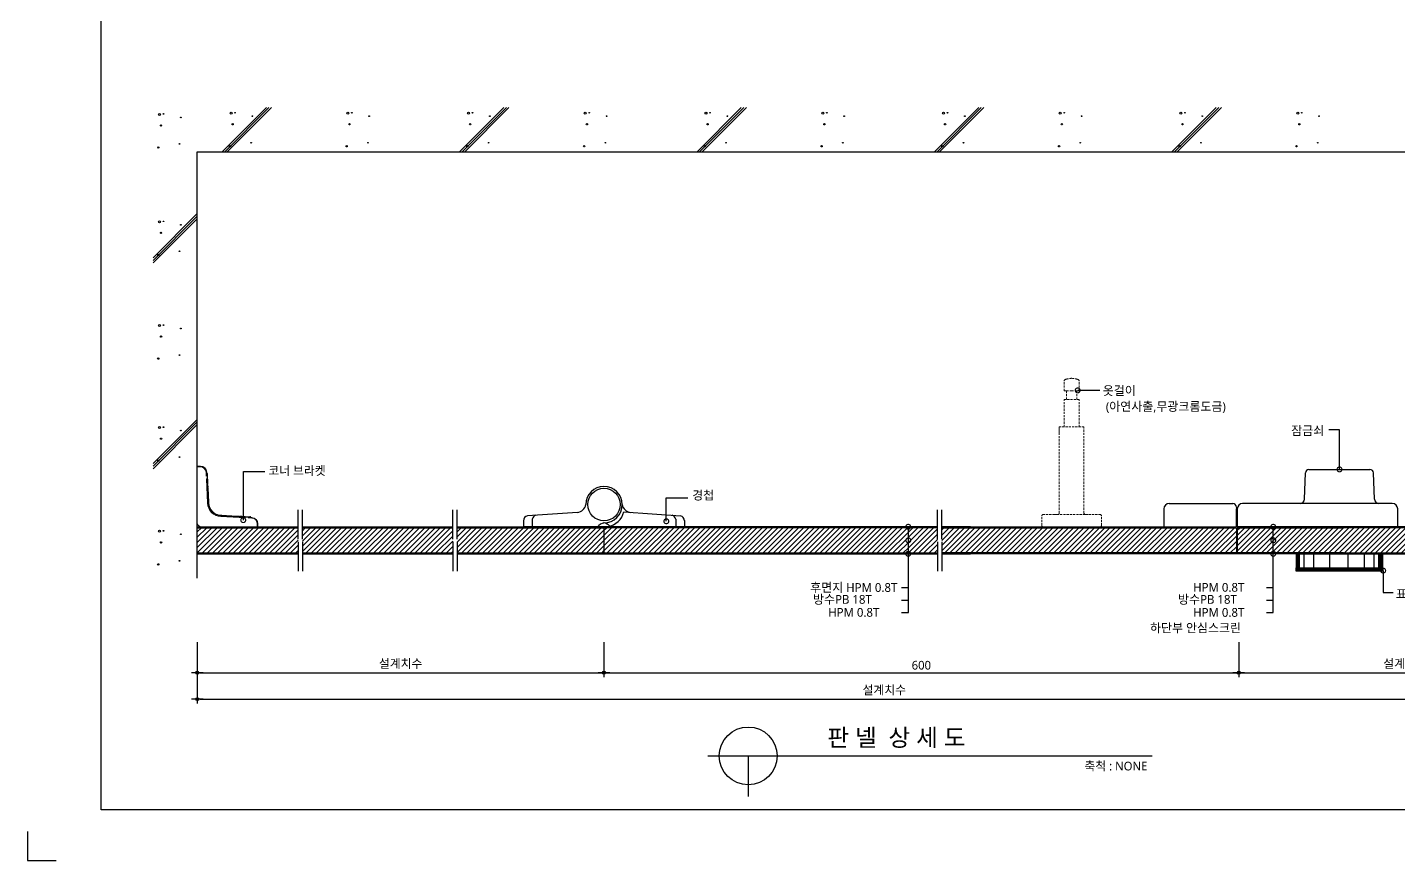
# Model space of a CAD drawing. Extents: x -256 to 8104, y -176 to 5714.
# Drawn here: x -256 to 4488, y -176 to 2705 of the extents above; entities that cross this region are included whole.
import ezdxf
from ezdxf.enums import TextEntityAlignment as Align

# ---------------------------------------------------------------- set-up
doc = ezdxf.new("R2010")
doc.units = 0
doc.header["$LTSCALE"] = 30
doc.linetypes.add('HIDDEN', pattern=[0.375, 0.25, -0.125])
doc.layers.get('0').update_dxf_attribs({"linetype": 'CONTINUOUS'})
doc.layers.get('DEFPOINTS').update_dxf_attribs({"linetype": 'CONTINUOUS'})
for name, color, linetype in [('02---제품선', 4, 'CONTINUOUS'), ('C', 2, 'CONTINUOUS'), ('DIM', 7, 'CONTINUOUS'), ('HID', 9, 'HIDDEN'), ('TIT', 3, 'CONTINUOUS'), ('경첩', 4, 'CONTINUOUS'), ('문자', 3, 'CONTINUOUS'), ('부자재', 4, 'CONTINUOUS'), ('잠금쇠(회전형)', 4, 'CONTINUOUS'), ('치수', 1, 'CONTINUOUS'), ('판넬', 2, 'CONTINUOUS'), ('해치', 8, 'CONTINUOUS')]:
    doc.layers.add(name, color=color, linetype=linetype)
doc.styles.add('돋움', font='malgun.ttf')
doc.dimstyles.new('10', dxfattribs={"dimscale": 10, "dimtxt": 3, "dimasz": 1, "dimexe": 1.5, "dimexo": 2, "dimgap": 1, "dimtad": 1, "dimdec": 0, "dimlunit": 6, "dimtxsty": '돋움', "dimblk": 'DIMDOT', "dimcen": -1, "dimdle": 1.5, "dimclrt": 3, "dimazin": 3, "dimtfac": 1, "dimtdec": 0, "dimtix": 1, "dimtmove": 2, "dimatfit": 3, "dimldrblk": 'DIMDOT', "dimarcsym": 0})

# ---------------------------------------------------------------- blocks, each defined once
blk = doc.blocks.new('DIMDOT')
at = {"linetype": 'Continuous'}
blk.add_line((-2, 0), (2, 0), dxfattribs=at)
for radius in [0.5, 0.25]:
    blk.add_circle((0, 0), radius, dxfattribs=at)
blk = doc.blocks.new('*D26')
at = {"layer": 'DEFPOINTS', "color": 0}
for p in [(8653.4, 775.5), (10060.5, 775.5), (10060.5, 649.8)]:
    blk.add_point(p, dxfattribs=at)
at = {"layer": 'DIM', "color": 0, "lineweight": -2, "ltscale": 10}
for p, q in [((8653.4, 755.5), (8653.4, 634.8)), ((10060.5, 755.5), (10060.5, 634.8)), ((8663.4, 649.8), (10050.5, 649.8))]:
    blk.add_line(p, q, dxfattribs=at)
at = {"layer": 'DIM', "color": 0, "lineweight": -2, "xscale": 10, "yscale": 10, "zscale": 10, "rotation": 180}
blk.add_blockref('DIMDOT', (8653.4, 649.8), dxfattribs=at)
at = {"layer": 'DIM', "color": 0, "lineweight": -2, "xscale": 10, "yscale": 10, "zscale": 10}
blk.add_blockref('DIMDOT', (10060.5, 649.8), dxfattribs=at)
at = {"layer": 'DIM', "color": 3, "insert": (9357, 679.5), "char_height": 30, "attachment_point": 5, "style": '돋움'}
blk.add_mtext('설계치수', dxfattribs=at)
blk = doc.blocks.new('*D27')
at = {"layer": 'DEFPOINTS', "color": 0}
for p in [(8653.4, 775.5), (13407.3, 775.5), (13407.3, 558.3)]:
    blk.add_point(p, dxfattribs=at)
at = {"layer": 'DIM', "color": 0, "lineweight": -2, "ltscale": 10}
for p, q in [((8653.4, 755.5), (8653.4, 543.3)), ((13407.3, 755.5), (13407.3, 543.3)), ((8663.4, 558.3), (13397.3, 558.3))]:
    blk.add_line(p, q, dxfattribs=at)
at = {"layer": 'DIM', "color": 0, "lineweight": -2, "xscale": 10, "yscale": 10, "zscale": 10, "rotation": 180}
blk.add_blockref('DIMDOT', (8653.4, 558.3), dxfattribs=at)
at = {"layer": 'DIM', "color": 0, "lineweight": -2, "xscale": 10, "yscale": 10, "zscale": 10}
blk.add_blockref('DIMDOT', (13407.3, 558.3), dxfattribs=at)
at = {"layer": 'DIM', "color": 3, "insert": (11030.4, 588), "char_height": 30, "attachment_point": 5, "style": '돋움'}
blk.add_mtext('설계치수', dxfattribs=at)
blk = doc.blocks.new('_DOTSMALL')
at = {"color": 0, "linetype": 'ByBlock', "const_width": 0.5}
blk.add_lwpolyline([(-0.0625, 0, 1), (0.0625, 0, 1)], format="xyb", close=True, dxfattribs=at)
blk = doc.blocks.new('A$C63EC304E')
at = {"layer": '치수', "color": 1, "xscale": 2.5, "yscale": 2.5, "zscale": 2.5, "rotation": 234.3098741996962}
blk.add_blockref('_DOTSMALL', (0.31, 0.31), dxfattribs=at)
blk = doc.blocks.new('A$C2BC9653E')
at = {"layer": '치수', "xscale": 0.3333333333333333, "yscale": 0.3333333333333333, "zscale": 0.3333333333333333}
blk.add_blockref('A$C63EC304E', (0, 0), dxfattribs=at)
blk = doc.blocks.new('A$C7FC71301')
at = {"layer": '치수', "rotation": 180}
blk.add_blockref('A$C2BC9653E', (0.21, 0.21), dxfattribs=at)
blk = doc.blocks.new('A$C4A20372B')
at = {"layer": '치수'}
blk.add_blockref('A$C7FC71301', (0, 0), dxfattribs=at)
blk = doc.blocks.new('A$C566469F5')
at = {"layer": '치수'}
blk.add_blockref('A$C4A20372B', (0, 0), dxfattribs=at)
blk = doc.blocks.new('A$C7E317CD4')
at = {"layer": '해치', "xscale": 2, "yscale": 2, "zscale": 2}
blk.add_blockref('A$C566469F5', (0, 0), dxfattribs=at)
blk = doc.blocks.new('A$C601D7F27')
at = {"layer": '치수'}
blk.add_blockref('A$C7E317CD4', (0, 0), dxfattribs=at)
blk = doc.blocks.new('A$C38802C08')
at = {"layer": '치수'}
blk.add_blockref('A$C601D7F27', (0, 0), dxfattribs=at)
blk = doc.blocks.new('*D28')
at = {"layer": 'DEFPOINTS', "color": 0}
for p in [(12256.5, 775.5), (13407.3, 775.5), (13407.3, 649.8)]:
    blk.add_point(p, dxfattribs=at)
at = {"layer": 'DIM', "color": 0, "lineweight": -2, "ltscale": 10}
for p, q in [((12256.5, 755.5), (12256.5, 634.8)), ((13407.3, 755.5), (13407.3, 634.8)), ((12266.5, 649.8), (13397.3, 649.8))]:
    blk.add_line(p, q, dxfattribs=at)
at = {"layer": 'DIM', "color": 0, "lineweight": -2, "xscale": 10, "yscale": 10, "zscale": 10, "rotation": 180}
blk.add_blockref('DIMDOT', (12256.5, 649.8), dxfattribs=at)
at = {"layer": 'DIM', "color": 0, "lineweight": -2, "xscale": 10, "yscale": 10, "zscale": 10}
blk.add_blockref('DIMDOT', (13407.3, 649.8), dxfattribs=at)
at = {"layer": 'DIM', "color": 3, "insert": (12831.9, 679.5), "char_height": 30, "attachment_point": 5, "style": '돋움'}
blk.add_mtext('설계치수', dxfattribs=at)
blk = doc.blocks.new('*D29')
at = {"layer": 'DEFPOINTS', "color": 0}
for p in [(10060.5, 775.5), (12256.5, 775.5), (12256.5, 649.8)]:
    blk.add_point(p, dxfattribs=at)
at = {"layer": 'DIM', "color": 0, "lineweight": -2, "ltscale": 10}
for p, q in [((10060.5, 755.5), (10060.5, 634.8)), ((12256.5, 755.5), (12256.5, 634.8)), ((10070.5, 649.8), (12246.5, 649.8))]:
    blk.add_line(p, q, dxfattribs=at)
at = {"layer": 'DIM', "color": 0, "lineweight": -2, "xscale": 10, "yscale": 10, "zscale": 10, "rotation": 180}
blk.add_blockref('DIMDOT', (10060.5, 649.8), dxfattribs=at)
at = {"layer": 'DIM', "color": 0, "lineweight": -2, "xscale": 10, "yscale": 10, "zscale": 10}
blk.add_blockref('DIMDOT', (12256.5, 649.8), dxfattribs=at)
at = {"layer": 'DIM', "color": 3, "insert": (11158.5, 675.3), "char_height": 30, "attachment_point": 5, "style": '돋움'}
blk.add_mtext('600', dxfattribs=at)
blk = doc.blocks.new('A$C06B31977')
for p, q in [((1.26, 11.06), (1.26, 21.17)), ((1.26, 10.11), (1.26, 0))]:
    blk.add_line(p, q)
blk = doc.blocks.new('AURA_01', base_point=(8321.5, 175.8))
at = {"layer": '해치', "transparency": 33554687}
h = blk.add_hatch(dxfattribs=at)
h.set_pattern_fill('ANSI31', color=256, scale=4, style=0)
h.paths.add_polyline_path([(9002.4, 1102.5), (9002.4, 1112), (9002.4, 1150.8), (8653.4, 1150.8), (8653.4, 1064.1), (9002.4, 1064.1)])
h.paths.add_polyline_path([(9017.1, 1102.5), (9017.1, 1112), (9017.1, 1150.8), (9537.5, 1150.8), (9537.5, 1102.5), (9537.5, 1064.1), (9017.1, 1064.1)])
at = {"layer": '해치'}
h = blk.add_hatch(dxfattribs=at)
h.set_pattern_fill('ANSI31', color=256, scale=4)
h.paths.add_polyline_path([(10060.5, 1064.1), (10060.5, 1150.8), (9552.1, 1150.8), (9552.1, 1064.1)])
at = {"layer": '해치', "transparency": 33554687}
h = blk.add_hatch(dxfattribs=at)
h.set_pattern_fill('ANSI31', color=256, scale=4)
h.paths.add_polyline_path([(10060.5, 1150.8), (10060.5, 1064.1), (11113.5, 1064.1), (11113.5, 1105.4, -0.610943), (11111.8, 1108.7, -0.241509), (11113.5, 1109.6), (11113.5, 1150.8)])
h = blk.add_hatch(dxfattribs=at)
h.set_pattern_fill('ANSI31', color=256, scale=4)
h.paths.add_polyline_path([(11214.2, 1150.8), (11113.5, 1150.8), (11113.5, 1109.6, -0.610943), (11115.2, 1106.3, -0.241509), (11113.5, 1105.4), (11113.5, 1064.1), (11214.2, 1064.1)])
h = blk.add_hatch(dxfattribs=at)
h.set_pattern_fill('ANSI31', color=256, scale=4)
h.paths.add_polyline_path([(12248.5, 1064.1), (12248.5, 1150.8), (11328.4, 1150.8), (11228.8, 1150.8), (11228.8, 1112), (11228.8, 1102.5), (11228.8, 1064.1), (11328.4, 1064.1)])
h = blk.add_hatch(dxfattribs=at)
h.set_pattern_fill('ANSI31', color=256, scale=4, style=0)
h.paths.add_polyline_path([(13023.4, 1102.5), (13023.4, 1112), (13023.4, 1150.8), (13407.3, 1150.8), (13407.3, 1064.1), (13023.4, 1064.1)])
edge = h.paths.add_edge_path()
edge.add_line((13008.8, 1102.5), (13008.8, 1112))
edge.add_line((13008.8, 1112), (13008.8, 1150.8))
edge.add_line((13008.8, 1150.8), (12376.3, 1150.8))
edge.add_line((12376.3, 1150.8), (12376.3, 1109.6))
edge.add_arc((12376.3, 1107.5), 2.08, -35.6901, 90, ccw=False)
edge.add_arc((12376.3, 1107.5), 2.08, 270, 324.3099, ccw=False)
edge.add_line((12376.3, 1105.4), (12376.3, 1064.1))
edge.add_line((12376.3, 1064.1), (13008.8, 1064.1))
edge.add_line((13008.8, 1064.1), (13008.8, 1102.5))
h.paths.add_polyline_path([(12251.5, 1150.8), (12251.5, 1064.1), (12376.3, 1064.1), (12376.3, 1105.4, -0.610943), (12374.6, 1108.7, -0.241509), (12376.3, 1109.6), (12376.3, 1150.8)])
h.paths.add_polyline_path([(13825, 1150.8), (13407.3, 1150.8), (13407.3, 1064.1), (13825, 1064.1)])
for p, q in [((8653.4, 2451.2), (13825, 2451.2)), ((8653.4, 976.2), (8653.4, 2451.2))]:
    blk.add_line(p, q)
at = {"color": 2}
for p, q in [((10060.5, 1154.1), (10060.5, 1060.8)), ((12248.5, 1150.8), (12248.5, 1064.1)), ((12251.5, 1150.8), (12251.5, 1064.1)), ((8065.6, 100), (8065.6, 0)), ((8065.6, 100), (8065.6, 0)), ((8065.6, 100), (8065.6, 0)), ((8065.6, 100), (8065.6, 0)), ((8065.6, 0), (8165.6, 0))]:
    blk.add_line(p, q, dxfattribs=at)
for points in [[(8320.8, 5714.2), (15573.1, 5714.2), (15573.1, 175.8), (8320.8, 175.8)], [(8320.8, 5714.2), (15573.1, 5714.2), (15573.1, 175.8), (8320.8, 175.8)], [(8320.8, 5714.2), (16302.7, 5714.2), (16302.7, 175.8), (8320.8, 175.8)]]:
    blk.add_lwpolyline(points, close=True, dxfattribs=at)
at = {"layer": '02---제품선'}
for p, q in [((12484.1, 1249.3), (12487.3, 1340.7)), ((12499.7, 1352.6), (12710.3, 1352.6)), ((12725.9, 1249.3), (12722.7, 1340.7)), ((12015.8, 1234.8), (12236, 1234.8)), ((12456.2, 1234.8), (12270.1, 1234.8)), ((12469.2, 1234.8), (12456.2, 1234.8)), ((12740.9, 1234.8), (12469.2, 1234.8)), ((12788, 1234.8), (12740.9, 1234.8)), ((11997.2, 1216.2), (11997.2, 1154.1)), ((12248.5, 1222.4), (12248.5, 1154.1)), ((12248.5, 1154.1), (12248.5, 1216.2)), ((12251.5, 1216.2), (12251.5, 1154.1)), ((12806.6, 1154.1), (12806.6, 1216.2)), ((11997.2, 1154.1), (12248.5, 1154.1)), ((12806.6, 1154.1), (12251.5, 1154.1))]:
    blk.add_line(p, q, dxfattribs=at)
for centre, radius, start, end in [((12499.7, 1340.2), 12.4, 90, 178), ((12710.3, 1340.2), 12.4, 2, 90), ((12015.8, 1216.2), 18.6, 90, 180), ((12236, 1222.4), 12.4, 0, 90), ((12270.1, 1216.2), 18.6, 90, 180), ((12469.2, 1249.8), 15, 270, 358), ((12740.9, 1249.8), 15, 182, 270), ((12788, 1216.2), 18.6, 0, 90)]:
    blk.add_arc(centre, radius, start, end, dxfattribs=at)
at = {"layer": 'C'}
for p, q in [((8653.4, 1150.8), (9002.4, 1150.8)), ((9017.1, 1150.8), (9537.5, 1150.8)), ((9552.1, 1150.8), (10060.5, 1150.8)), ((11214.2, 1150.8), (10060.5, 1150.8)), ((11228.8, 1150.8), (12248.5, 1150.8)), ((11328.4, 1150.8), (11228.8, 1150.8)), ((12251.5, 1150.8), (12618.5, 1150.8)), ((13008.8, 1150.8), (12618.5, 1150.8)), ((8653.4, 1064.1), (9002.4, 1064.1)), ((9017.1, 1064.1), (9537.5, 1064.1)), ((9552.1, 1064.1), (10076.7, 1064.1)), ((10060.5, 1064.1), (11214.2, 1064.1)), ((12248.5, 1064.1), (11228.8, 1064.1)), ((11228.8, 1064.1), (11328.4, 1064.1)), ((12618.5, 1064.1), (12251.5, 1064.1)), ((12618.5, 1064.1), (13008.8, 1064.1))]:
    blk.add_line(p, q, dxfattribs=at)
at = {"layer": 'HID', "lineweight": 15}
for p, q in [((11652.6, 1624.3), (11652.6, 1659.8)), ((11652.6, 1624.3), (11660.5, 1624.3)), ((11660.5, 1624.3), (11678.5, 1624.3)), ((11660.5, 1624.3), (11660.5, 1594.5)), ((11696.6, 1624.3), (11678.5, 1624.3)), ((11704.5, 1624.3), (11696.6, 1624.3)), ((11696.6, 1624.3), (11696.6, 1594.5)), ((11704.5, 1624.3), (11704.5, 1659.8)), ((11652.6, 1499.4), (11652.6, 1594.5)), ((11704.5, 1594.5), (11652.6, 1594.5)), ((11704.5, 1499.4), (11704.5, 1594.5)), ((11721.2, 1499.4), (11635.8, 1499.4)), ((11635.8, 1475.7), (11635.8, 1499.4)), ((11635.8, 1201.8), (11635.8, 1499.4)), ((11721.2, 1201.8), (11721.2, 1499.4)), ((11575.3, 1159.1), (11575.3, 1191.8)), ((11630.8, 1196.8), (11580.3, 1196.8)), ((11736.2, 1196.8), (11620.8, 1196.8)), ((11726.2, 1196.8), (11776.7, 1196.8)), ((11781.7, 1159.1), (11781.7, 1191.8)), ((11776.7, 1154.1), (11580.3, 1154.1)), ((12330.1, 1154.1), (12361.8, 1154.1)), ((12361.8, 1154.1), (12551.8, 1154.1))]:
    blk.add_line(p, q, dxfattribs=at)
for centre, radius, start, end in [((11661.3, 1654.6), 10.2, 101.3021, 148.9655), ((11683.5, 1582.4), 85.6, 93.3455, 106.4545), ((11673.5, 1582.4), 85.6, 73.5455, 86.6545), ((11695.8, 1654.6), 10.2, 31.0345, 78.6979), ((11580.3, 1191.8), 5, 90, 180), ((11630.8, 1201.8), 5, 270, 0), ((11726.2, 1201.8), 5, 180, 270), ((11776.7, 1191.8), 5, 0, 90), ((11580.3, 1159.1), 5, 180, 270), ((11776.7, 1159.1), 5, 270, 0)]:
    blk.add_arc(centre, radius, start, end, dxfattribs=at)
at = {"layer": 'TIT', "color": 7}
for p, q in [((10419.5, 361.9), (11957.3, 361.9)), ((10559.5, 361.9), (10559.5, 221.9))]:
    blk.add_line(p, q, dxfattribs=at)
blk.add_circle((10559.5, 361.9), 100, dxfattribs=at)
at = {"layer": '경첩', "color": 4, "linetype": 'Continuous', "lineweight": 15}
for p, q in [((8653.4, 1364.1), (8664, 1364.1)), ((8653.4, 1361.8), (8653.4, 1364.1)), ((8653.4, 1341.7), (8653.4, 1361.8)), ((8664, 1361.8), (8653.4, 1361.8)), ((8653.4, 1338.5), (8653.4, 1340.8)), ((8653.4, 1338.5), (8653.4, 1168.1)), ((8664, 1361.8), (8664, 1364.1)), ((8684.3, 1329.6), (8683.6, 1343.1)), ((8685.9, 1343.2), (8687, 1319.9)), ((8687.7, 1338.6), (8686.2, 1337.1)), ((8688.8, 1333.1), (8686.5, 1330.8)), ((8688.8, 1333.1), (8690, 1307.8)), ((8688.7, 1236.1), (8684.7, 1319.8)), ((8687, 1319.9), (8691, 1236.2)), ((8690, 1307.8), (8687.7, 1305.6)), ((8690.3, 1301.5), (8688, 1299.3)), ((8690.4, 1298.4), (8688.2, 1296.2)), ((8690.7, 1292.1), (8688.5, 1289.9)), ((8690.8, 1288.9), (8688.6, 1286.7)), ((8690.4, 1298.4), (8690.7, 1292.1)), ((8690.8, 1288.9), (8692.1, 1262.2)), ((8692.1, 1262.2), (8689.9, 1259.9)), ((8692.1, 1262.1), (8689.9, 1259.8)), ((8692.3, 1258.1), (8690.1, 1255.9)), ((8692.4, 1255.9), (8690.2, 1253.7)), ((8692.8, 1247.3), (8690.6, 1245.1)), ((8692.8, 1246.4), (8690.6, 1244.2)), ((8693, 1243.2), (8690.8, 1241)), ((8693, 1242.3), (8690.8, 1240.1)), ((8693.5, 1233.8), (8691.4, 1231.7)), ((8692.1, 1262.1), (8692.3, 1258.1)), ((8692.4, 1255.9), (8692.8, 1247.3)), ((8692.8, 1247.3), (8692.8, 1246.4)), ((8692.8, 1246.4), (8693, 1243.2)), ((8693, 1243.2), (8693, 1242.3)), ((8693, 1242.3), (8693.3, 1236.3)), ((8693.8, 1231.7), (8691.8, 1229.7)), ((8694.4, 1228.3), (8692.5, 1226.3)), ((8692.6, 1226.3), (8694.5, 1228.2)), ((8695.9, 1223.4), (8694.1, 1221.6)), ((8697.4, 1219.6), (8695.7, 1217.9)), ((8698.5, 1217.4), (8696.8, 1215.7)), ((8701, 1213.3), (8699.3, 1211.6)), ((8702.4, 1211.4), (8700.7, 1209.7)), ((8712.6, 1201.8), (8710.9, 1200.1)), ((8714.6, 1200.5), (8712.9, 1198.8)), ((8718.9, 1198.2), (8717.1, 1196.4)), ((8721.2, 1197.2), (8719.4, 1195.4)), ((8726.1, 1195.5), (8724.2, 1193.6)), ((8819.1, 1185.5), (8735.3, 1189.4)), ((8735.4, 1191.7), (8819.2, 1187.8)), ((8735.5, 1194.1), (8737.8, 1194)), ((8735.5, 1194.1), (8791.3, 1191.4)), ((8737.8, 1194), (8735.5, 1191.7)), ((8791.3, 1191.4), (8789.1, 1189.2)), ((8797.6, 1191.1), (8795.4, 1188.9)), ((8800.8, 1191), (8798.6, 1188.8)), ((8807.1, 1190.7), (8804.9, 1188.5)), ((8807.1, 1190.7), (8837.1, 1189.3)), ((8819.2, 1187.8), (8842.5, 1186.7)), ((8837.9, 1188.5), (8836.4, 1187)), ((8837.9, 1188.5), (8837.1, 1189.3)), ((8667.4, 1154.1), (8837.7, 1154.1)), ((8842.4, 1184.4), (8828.9, 1185)), ((8840.1, 1154.1), (8837.7, 1154.1)), ((8861.1, 1154.1), (8841, 1154.1)), ((8861.1, 1154.1), (8861.1, 1164.8)), ((8861.1, 1164.8), (8863.4, 1164.8)), ((8863.4, 1154.1), (8861.1, 1154.1)), ((8863.4, 1164.8), (8863.4, 1154.1))]:
    blk.add_line(p, q, dxfattribs=at)
at = {"layer": '경첩', "color": 4, "linetype": 'Continuous', "lineweight": 15, "flags": 128}
for points in [[(8683.6, 1343.1), (8684.1, 1343.2), (8684.5, 1343.2), (8684.9, 1343.2), (8685.3, 1343.2), (8685.6, 1343.2), (8685.8, 1343.2), (8685.9, 1343.2), (8685.9, 1343.2)], [(8688.5, 1337.8), (8688.4, 1338), (8688.2, 1338.2), (8688.1, 1338.3), (8687.9, 1338.4), (8687.9, 1338.5), (8687.8, 1338.6), (8687.8, 1338.6), (8687.7, 1338.6)], [(8688.5, 1337.8), (8688.6, 1336.8), (8688.6, 1335.7), (8688.7, 1334.4), (8688.8, 1333.1)], [(8687, 1319.9), (8687, 1319.9), (8686.9, 1319.9), (8686.7, 1319.9), (8686.4, 1319.9), (8686, 1319.9), (8685.6, 1319.8), (8685.2, 1319.8), (8684.7, 1319.8)], [(8690, 1307.8), (8690, 1306.6), (8690.1, 1305.4), (8690.1, 1304.3), (8690.2, 1303.4), (8690.2, 1302.6), (8690.2, 1302), (8690.2, 1301.7), (8690.3, 1301.5)], [(8691, 1236.2), (8691, 1236.2), (8690.8, 1236.2), (8690.6, 1236.1), (8690.3, 1236.1), (8690, 1236.1), (8689.6, 1236.1), (8689.1, 1236.1), (8688.7, 1236.1)], [(8692.1, 1262.2), (8692.1, 1262.1), (8692.1, 1262.1)], [(8692.3, 1258.1), (8692.3, 1257.4), (8692.4, 1256.7), (8692.4, 1255.9)], [(8693.5, 1233.8), (8693.7, 1232.3), (8693.8, 1231.7)], [(8694.4, 1228.3), (8694.4, 1228.3), (8694.4, 1228.3)], [(8735.4, 1191.7), (8735.4, 1191.7), (8735.4, 1191.6), (8735.4, 1191.4), (8735.4, 1191.1), (8735.4, 1190.7), (8735.3, 1190.3), (8735.3, 1189.9), (8735.3, 1189.4)], [(8791.3, 1191.4), (8792.4, 1191.4), (8793.5, 1191.3), (8794.5, 1191.3), (8795.4, 1191.3), (8796.2, 1191.2), (8796.8, 1191.2), (8797.3, 1191.2), (8797.5, 1191.2), (8797.6, 1191.1)], [(8800.8, 1191), (8800.9, 1191), (8801.3, 1191), (8801.9, 1190.9), (8802.6, 1190.9), (8803.6, 1190.9), (8804.7, 1190.8), (8805.9, 1190.8), (8807.1, 1190.7)], [(8819.2, 1187.8), (8819.2, 1187.8), (8819.2, 1187.6), (8819.1, 1187.4), (8819.1, 1187.1), (8819.1, 1186.8), (8819.1, 1186.4), (8819.1, 1185.9), (8819.1, 1185.5)], [(8842.4, 1184.4), (8842.4, 1184.8), (8842.4, 1185.3), (8842.4, 1185.7), (8842.5, 1186), (8842.5, 1186.3), (8842.5, 1186.5), (8842.5, 1186.7), (8842.5, 1186.7)]]:
    blk.add_lwpolyline(points, dxfattribs=at)
at = {"layer": '경첩', "color": 4, "linetype": 'Continuous', "lineweight": 15}
for centre, radius, start, end in [((8664, 1342.2), 21.9, 2.6983, 90), ((8664, 1342.2), 19.6, 2.6983, 90), ((8737.6, 1238.4), 49, 182.6983, 267.3017), ((8737.6, 1238.4), 46.7, 182.6983, 267.3017), ((8737.6, 1238.4), 44.3, 182.6983, 185.9088), ((8737.6, 1238.4), 44.3, 188.6056, 193.1623), ((8737.6, 1238.4), 44.3, 193.2431, 199.766), ((8737.6, 1238.4), 44.3, 199.766, 204.9948), ((8737.6, 1238.4), 44.3, 208.1736, 214.3849), ((8737.6, 1238.4), 44.3, 214.3855, 217.4388), ((8737.6, 1238.4), 44.3, 217.4392, 235.6151), ((8737.6, 1238.3), 44.3, 235.6142, 238.7009), ((8737.6, 1238.4), 44.3, 238.7002, 245.0052), ((8737.6, 1238.4), 44.3, 248.2494, 255.0002), ((8737.6, 1238.4), 44.3, 255, 267.3017), ((8841.5, 1164.8), 21.9, 0, 87.3017), ((8667.4, 1168.1), 14, 180, 270), ((8841.5, 1164.8), 19.6, 0, 87.3017)]:
    blk.add_arc(centre, radius, start, end, dxfattribs=at)
at = {"layer": '부자재'}
for p, q in [((9968.3, 1204.2), (9795.5, 1192.1)), ((10129.3, 1206.1), (10325.2, 1192.2)), ((9782.5, 1176.2), (9782.5, 1154.1)), ((10060.5, 1154.1), (9782.5, 1154.1)), ((9812.5, 1180.3), (9812.5, 1154.1)), ((10074.7, 1154.1), (10338.6, 1154.1)), ((10308.6, 1180.3), (10308.6, 1154.1)), ((10338.6, 1176.2), (10338.6, 1154.1))]:
    blk.add_line(p, q, dxfattribs=at)
at = {"layer": '부자재', "color": 1}
blk.add_circle((10060.5, 1231.1), 56.2, dxfattribs=at)
at = {"layer": '부자재'}
for centre, radius, start, end in [((10060.5, 1231.1), 63, 270, 180), ((9799.2, 1175.8), 16.8, 101.7765, 181.6712), ((9832.9, 1174.7), 21.2, 113.4077, 164.5497), ((9966.7, 1235.2), 31, 272.9231, 352.4724), ((10062.7, 1222.8), 68.6, 280.084, 345.9792), ((10154.3, 1235.2), 31, 187.5276, 267.0769), ((10288.1, 1174.7), 21.2, 15.4503, 67.3004), ((10321.8, 1175.8), 16.8, 358.3288, 78.2235), ((10069.1, 1129.6), 39.5, 102.5267, 141.5475), ((10051.9, 1129.6), 39.5, 43.1003, 77.4733)]:
    blk.add_arc(centre, radius, start, end, dxfattribs=at)
at = {"layer": '잠금쇠(회전형)', "linetype": 'Continuous', "lineweight": 15}
for p, q in [((12454.8, 1060.1), (12755.2, 1060.1)), ((12454.8, 1060.1), (12454.8, 1011.8)), ((12455.7, 1060.1), (12455.7, 1011.8)), ((12755.2, 1060.1), (12755.2, 1011.8)), ((12453.8, 1011.8), (12756.2, 1011.8)), ((12453.8, 1002.5), (12453.8, 1011.8)), ((12453.8, 1002.8), (12756.2, 1002.8)), ((12756.2, 1002.5), (12756.2, 1011.8))]:
    blk.add_line(p, q, dxfattribs=at)
at = {"layer": '치수'}
for p, q in [((11775.5, 1625.7), (11699.4, 1625.7)), ((12605, 1489.9), (12568.4, 1489.9)), ((12605, 1352.6), (12605, 1489.9)), ((8812.9, 1345.8), (8887, 1345.8)), ((8812.9, 1177.4), (8812.9, 1345.8)), ((10276.1, 1173.4), (10276.1, 1254.3)), ((10276.1, 1254.3), (10350.3, 1254.3)), ((11113.5, 857.6), (11113.5, 1154.1)), ((12376.3, 857.6), (12376.3, 1154.1)), ((12756.2, 1002.5), (12756.2, 926.8)), ((11089.7, 944.4), (11113.5, 944.4)), ((12352.5, 944.4), (12376.3, 944.4)), ((12756.2, 926.8), (12790.5, 926.8)), ((11089.7, 900.8), (11113.5, 900.8)), ((11089.7, 857.6), (11113.5, 857.6)), ((12352.5, 900.8), (12376.3, 900.8)), ((12352.5, 857.6), (12376.3, 857.6))]:
    blk.add_line(p, q, dxfattribs=at)
at = {"layer": '판넬', "color": 1}
for p, q in [((8653.4, 1154.1), (9002.4, 1154.1)), ((9017.1, 1154.1), (9537.5, 1154.1)), ((9552.1, 1154.1), (10040.1, 1154.1)), ((11214.2, 1154.1), (10060.5, 1154.1)), ((11228.8, 1154.1), (12246.5, 1154.1)), ((11328.4, 1154.1), (11228.8, 1154.1)), ((12256.5, 1154.1), (12618.5, 1154.1)), ((13008.8, 1154.1), (12618.5, 1154.1)), ((8653.4, 1060.8), (9002.4, 1060.8)), ((9017.1, 1060.8), (9537.5, 1060.8)), ((9552.1, 1060.8), (10080.1, 1060.8)), ((10060.5, 1060.8), (11214.2, 1060.8)), ((12251.5, 1060.8), (11228.8, 1060.8)), ((11228.8, 1060.8), (11328.4, 1060.8)), ((12618.5, 1060.8), (12251.5, 1060.8)), ((12618.5, 1060.8), (13008.8, 1060.8))]:
    blk.add_line(p, q, dxfattribs=at)
at = {"layer": '해치'}
for p, q in [((8739.3, 2451.2), (8892.4, 2604.3)), ((8757, 2451.2), (8910.1, 2604.3)), ((9560.9, 2451.2), (9714, 2604.3)), ((9578.5, 2451.2), (9731.7, 2604.3)), ((10382.5, 2451.2), (10535.6, 2604.3)), ((10400.1, 2451.2), (10553.2, 2604.3)), ((11204, 2451.2), (11357.2, 2604.3)), ((11221.7, 2451.2), (11374.8, 2604.3)), ((12025.6, 2451.2), (12178.7, 2604.3)), ((12043.3, 2451.2), (12196.4, 2604.3)), ((8500.3, 2084.3), (8653.4, 2237.4)), ((8500.3, 2066.6), (8653.4, 2219.8)), ((8500.3, 1372.6), (8653.4, 1525.8)), ((8500.3, 1355), (8653.4, 1508.1)), ((12457.6, 1060.1), (12457.6, 1011.8)), ((12460.6, 1060.1), (12460.6, 1011.8)), ((12465.7, 1060.1), (12465.7, 1011.8)), ((12482, 1060.1), (12482, 1011.8)), ((12515.4, 1060.1), (12515.4, 1011.8)), ((12570.9, 1060.1), (12570.9, 1011.8)), ((12634.6, 1060.1), (12634.6, 1011.8)), ((12690.1, 1060.1), (12690.1, 1011.8)), ((12723.5, 1060.1), (12723.5, 1011.8)), ((12739.8, 1060.1), (12739.8, 1011.8)), ((12744.3, 1060.1), (12744.3, 1011.8)), ((12749.5, 1060.1), (12749.5, 1011.8)), ((12752.5, 1060.1), (12752.5, 1011.8)), ((12754.3, 1060.1), (12754.3, 1011.8)), ((12453.8, 1008.7), (12756.2, 1008.7)), ((12453.8, 1007.2), (12756.2, 1007.2)), ((12453.8, 1005.6), (12756.2, 1005.6)), ((12453.8, 1004.7), (12756.2, 1004.7)), ((12453.8, 1003.8), (12756.2, 1003.8)), ((12453.8, 1002.5), (12756.2, 1002.5))]:
    blk.add_line(p, q, dxfattribs=at)
at = {"layer": '해치', "color": 2}
for p, q in [((8748.1, 2451.2), (8901.3, 2604.3)), ((9569.7, 2451.2), (9722.8, 2604.3)), ((10391.3, 2451.2), (10544.4, 2604.3)), ((11212.9, 2451.2), (11366, 2604.3)), ((12034.4, 2451.2), (12187.6, 2604.3)), ((8500.3, 2075.5), (8653.4, 2228.6)), ((8500.3, 1363.8), (8653.4, 1517))]:
    blk.add_line(p, q, dxfattribs=at)
at = {"layer": '해치'}
for centre, radius in [((8522.4, 2580.3), 3.36), ((8536.3, 2581.9), 1.12), ((8596.3, 2570), 1.12), ((8770.2, 2584.7), 3.36), ((8784.1, 2586.3), 1.12), ((8844.1, 2574.4), 1.12), ((9174.3, 2584.7), 3.36), ((9188.2, 2586.3), 1.12), ((9248.2, 2574.4), 1.12), ((9591.8, 2584.7), 3.36), ((9605.7, 2586.3), 1.12), ((9665.7, 2574.4), 1.12), ((9995.8, 2584.7), 3.36), ((10009.7, 2586.3), 1.12), ((10069.7, 2574.4), 1.12), ((10413.4, 2584.7), 3.36), ((10427.3, 2586.3), 1.12), ((10487.3, 2574.4), 1.12), ((10817.4, 2584.7), 3.36), ((10831.3, 2586.3), 1.12), ((10891.3, 2574.4), 1.12), ((11235, 2584.7), 3.36), ((11248.9, 2586.3), 1.12), ((11308.9, 2574.4), 1.12), ((11639, 2584.7), 3.36), ((11652.9, 2586.3), 1.12), ((11712.9, 2574.4), 1.12), ((12056.5, 2584.7), 3.36), ((12070.4, 2586.3), 1.12), ((12130.4, 2574.4), 1.12), ((12460.6, 2584.7), 3.36), ((12474.4, 2586.3), 1.12), ((12534.4, 2574.4), 1.12), ((8528, 2542), 2.24), ((8775.8, 2546.4), 2.24), ((9179.9, 2546.4), 2.24), ((9597.4, 2546.4), 2.24), ((10001.4, 2546.4), 2.24), ((10419, 2546.4), 2.24), ((10823, 2546.4), 2.24), ((11240.6, 2546.4), 2.24), ((11644.6, 2546.4), 2.24), ((12062.1, 2546.4), 2.24), ((12466.2, 2546.4), 2.24), ((8518.4, 2465.9), 2.24), ((8591.8, 2478.2), 1.12), ((8766.2, 2470.3), 2.24), ((8839.7, 2482.6), 1.12), ((9170.2, 2470.3), 2.24), ((9243.7, 2482.6), 1.12), ((9587.8, 2470.3), 2.24), ((9661.2, 2482.6), 1.12), ((9991.8, 2470.3), 2.24), ((10065.2, 2482.6), 1.12), ((10409.4, 2470.3), 2.24), ((10482.8, 2482.6), 1.12), ((10813.4, 2470.3), 2.24), ((10886.8, 2482.6), 1.12), ((11230.9, 2470.3), 2.24), ((11304.4, 2482.6), 1.12), ((11635, 2470.3), 2.24), ((11708.4, 2482.6), 1.12), ((12052.5, 2470.3), 2.24), ((12126, 2482.6), 1.12), ((12456.5, 2470.3), 2.24), ((12530, 2482.6), 1.12), ((8522.4, 2209), 3.36), ((8536.3, 2210.6), 1.12), ((8596.3, 2198.7), 1.12), ((8528, 2170.7), 2.24), ((8518.4, 2094.6), 2.24), ((8591.8, 2106.9), 1.12), ((8522.4, 1850.3), 3.36), ((8536.3, 1851.9), 1.12), ((8528, 1812), 2.24), ((8596.3, 1840), 1.12), ((8518.4, 1735.9), 2.24), ((8591.8, 1748.2), 1.12), ((8522.4, 1497.4), 3.36), ((8536.3, 1499), 1.12), ((8596.3, 1487), 1.12), ((8528, 1459), 2.24), ((8518.4, 1383), 2.24), ((8591.8, 1395.3), 1.12), ((8522.4, 1138.7), 3.36), ((8536.3, 1140.3), 1.12), ((8528, 1100.4), 2.24), ((8596.3, 1128.3), 1.12), ((8518.4, 1024.3), 2.24), ((8591.8, 1036.6), 1.12)]:
    blk.add_circle(centre, radius, dxfattribs=at)
at = {"xscale": 10, "yscale": 10, "zscale": 10}
for p in [(8989.9, 1001.4), (9004.5, 1001.4), (9524.9, 1001.4), (9539.6, 1001.4), (11201.6, 1001.4), (11216.3, 1001.4)]:
    blk.add_blockref('A$C06B31977', p, dxfattribs=at)
at = {"layer": '치수', "xscale": 20, "yscale": 20, "zscale": 20}
for p in [(8808.2, 1173), (10271.9, 1169.2)]:
    blk.add_blockref('A$C38802C08', p, dxfattribs=at)
at = {"layer": '해치', "yscale": 20, "zscale": 20}
for p, xscale in [((11703.6, 1621.6), -20), ((12600.9, 1348.5), 20), ((12752.1, 998.4), 20)]:
    blk.add_blockref('A$C38802C08', p, dxfattribs=dict(at, xscale=xscale))
at = {"layer": '해치', "xscale": 20, "yscale": 20, "zscale": 20, "rotation": 90}
for p in [(11117.5, 1150), (12380.3, 1150), (11117.6, 1103.3), (12380.5, 1103.3), (11117.5, 1056.6), (12380.3, 1056.6)]:
    blk.add_blockref('A$C38802C08', p, dxfattribs=at)
at = {"layer": 'TIT', "style": '돋움'}
blk.add_text('판 넬  상 세 도', height=60, dxfattribs=at).set_placement((11311.3, 395.5), align=Align.RIGHT)
blk.add_text('축척 : NONE', height=30, dxfattribs=at).set_placement((11722.7, 311.7))
at = {"layer": '문자', "style": '돋움'}
for s, height, p in [('옷걸이', 30.34, (11843.3, 1625.6)), ('(아연사출,무광크롬도금)', 30.337, (12004.4, 1569.2)), ('잠금쇠', 30.34, (12495.2, 1487.5)), ('후면지 HPM 0.8T', 30.337, (10924.7, 945.1)), ('HPM 0.8T', 30.34, (12187.5, 944.8)), ('방수PB 18T', 30.34, (10885.5, 903.9)), ('방수PB 18T', 30.34, (12148.4, 903.9)), ('표시창', 30.34, (12857.4, 922.9)), ('HPM 0.8T', 30.34, (10924.7, 858.3)), ('HPM 0.8T', 30.34, (12187.5, 858.1)), ('하단부 안심스크린', 30.34, (12107.1, 805.2))]:
    blk.add_text(s, height=height, dxfattribs=at).set_placement(p, align=Align.MIDDLE)
for s, p in [('코너 브라켓', (8899.2, 1333.5)), ('경첩', (10365.9, 1248))]:
    blk.add_text(s, height=30, dxfattribs=at).set_placement(p)
at = {"layer": 'DIM', "ltscale": 10}
for base, p1, p2, text, picture, middle in [((10060.5, 649.8), (8653.4, 775.5), (10060.5, 775.5), '설계치수', '*D26', (9357, 679.5)), ((13407.3, 558.3), (8653.4, 775.5), (13407.3, 775.5), '설계치수', '*D27', (11030.4, 588)), ((12256.5, 649.8), (10060.5, 775.5), (12256.5, 775.5), '600', '*D29', (11158.5, 675.3)), ((13407.3, 649.8), (12256.5, 775.5), (13407.3, 775.5), '설계치수', '*D28', (12831.9, 679.5))]:
    dim = blk.add_linear_dim(base=base, p1=p1, p2=p2, text=text, dimstyle='10', override={"dimtxsty": '돋움'}, dxfattribs=at)
    dim.commit()
    dim.dimension.update_dxf_attribs({"geometry": picture, "text_midpoint": middle})

msp = doc.modelspace()

# ---------------------------------------------------------------- block references
msp.add_blockref('AURA_01', (0, 0))

doc.saveas('drawing.dxf')
